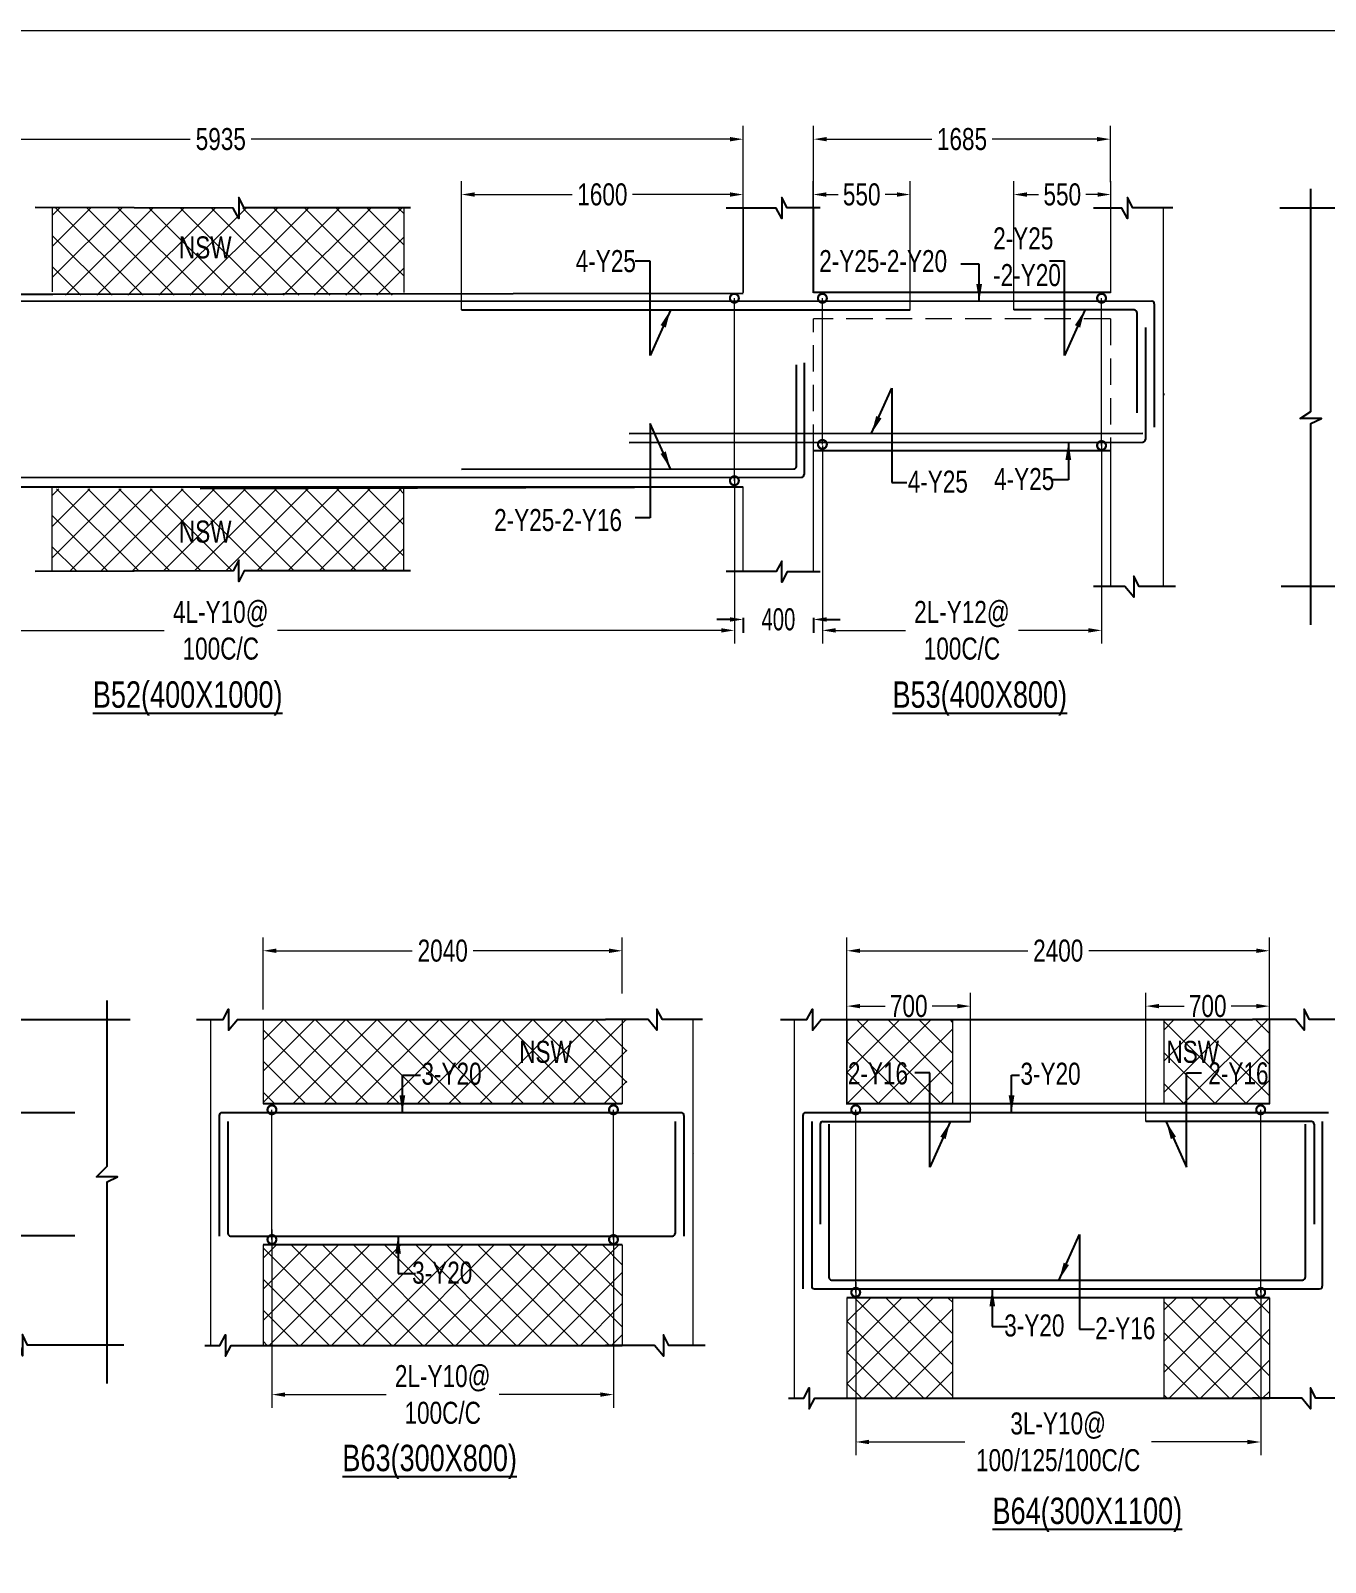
# Model space of a CAD drawing. Header units: millimetres. Extents: x -9667 to 132562, y -132456 to -91255.
# Drawn here: x 39435 to 46789, y -100099 to -91400 of the extents above; entities that cross this region are included whole.
import ezdxf

# ---------------------------------------------------------------- set-up
doc = ezdxf.new("R2010")
doc.units = ezdxf.units.MM
doc.header["$LTSCALE"] = 100
doc.header["$MEASUREMENT"] = 0
doc.linetypes.add('CONTINU', pattern=[0])
doc.linetypes.add('HIDDEN', pattern=[0.375, 0.25, -0.125])
doc.layers.get('Defpoints').update_dxf_attribs({"color": 1, "lineweight": 0})
for name, color, linetype in [('-S-BMNO', 1, 'Continuous'), ('-S-MISC', 8, 'Continuous'), ('-STR-BEAM', 7, 'CONTINU'), ('-STR-REINF', 3, 'Continuous')]:
    doc.layers.add(name, color=color, linetype=linetype)
for name, color, linetype, lineweight in [('-S-STIRRUPS DIM', 6, 'Continuous', 9), ('-S-STIRUP', 11, 'Continuous', 9), ('-S-TEXT', 6, 'Continuous', 0), ('-STR-COLUMN', 5, 'HIDDEN', 13), ('S-COL HATCH', 9, 'Continuous', 0), ('SLAB LINE', 254, 'HIDDEN', 20)]:
    doc.layers.add(name, color=color, linetype=linetype, lineweight=lineweight)
doc.styles.add('BEAM-LS', font='romans.shx', dxfattribs={"width": 0.8})
doc.styles.add('SOBHA', font='swisscl.ttf', dxfattribs={"width": 0.9})
doc.styles.add('sobha.sed', font='swisscl.ttf')
doc.dimstyles.new('S-50', dxfattribs={"dimscale": 50, "dimtxt": 2.5, "dimasz": 2, "dimexe": 0.5, "dimexo": 0.25, "dimgap": 0.25, "dimtad": 0, "dimdec": 0, "dimrnd": 0.0005, "dimzin": 0, "dimdsep": 46, "dimtxsty": 'sobha.sed', "dimblk": 'OBLIQUE', "dimcen": 0.09, "dimclrd": 8, "dimclre": 8, "dimclrt": 6, "dimadec": 0, "dimazin": 0, "dimtfac": 1, "dimtdec": 0, "dimtofl": 0, "dimtmove": 2, "dimatfit": 3, "dimfxl": 0.18, "dimtolj": 1, "dimtzin": 0, "dimlwd": -1, "dimlwe": -1, "dimarcsym": 0})
doc.dimstyles.new('S-DIM50', dxfattribs={"dimscale": 50, "dimtxt": 2.5, "dimasz": 1.5, "dimexe": 1.5, "dimexo": 1, "dimgap": 0.5, "dimtad": 0, "dimdec": 0, "dimzin": 0, "dimdsep": 46, "dimtxsty": 'SOBHA', "dimcen": 0.09, "dimclrd": 256, "dimclre": 256, "dimclrt": 6, "dimadec": 5, "dimazin": 0, "dimtfac": 1, "dimtdec": 0, "dimtofl": 0, "dimtmove": 0, "dimatfit": 3, "dimfxl": 0.18, "dimtolj": 1, "dimtzin": 0, "dimlwd": -1, "dimlwe": -1, "dimarcsym": 0})
doc.dimstyles.new('STIRUP', dxfattribs={"dimscale": 50, "dimtxt": 2.5, "dimasz": 2.2, "dimexe": 0, "dimexo": 0, "dimgap": 0.5, "dimtad": 0, "dimdec": 0, "dimzin": 0, "dimdsep": 46, "dimtxsty": 'BEAM-LS', "dimblk": 'DOTSMALL', "dimcen": 0.09, "dimclrd": 256, "dimclre": 256, "dimclrt": 256, "dimadec": 5, "dimazin": 0, "dimtfac": 1, "dimtdec": 0, "dimtofl": 0, "dimtmove": 0, "dimatfit": 3, "dimldrblk": 'DOTSMALL', "dimfxl": 0, "dimfxlon": 1, "dimtolj": 1, "dimtzin": 0, "dimlwd": -1, "dimlwe": -1, "dimarcsym": 0})
pattern_1 = [(45, (309438.62, 26288.02), (-88.38835, 88.38835), []), (135, (309438.62, 26288.02), (-88.38835, -88.38835), [])]

# ---------------------------------------------------------------- blocks, each defined once
blk = doc.blocks.new('_Oblique')
at = {"color": 0, "linetype": 'ByBlock', "lineweight": -2}
blk.add_line((-0.5, -0.5), (0.5, 0.5), dxfattribs=at)
blk = doc.blocks.new('*D163')
at = {"layer": '-S-STIRRUPS DIM', "color": 251, "transparency": 16777216}
for p, q in [((40805.8, -98208.3), (40805.8, -99221)), ((42745.9, -98253.5), (42745.9, -99221)), ((40880.8, -99146), (41455.3, -99146)), ((42670.9, -99146), (42096.5, -99146))]:
    blk.add_line(p, q, dxfattribs=at)
for points in [[(40880.8, -99133.5), (40880.8, -99158.5), (40805.8, -99146)], [(42670.9, -99133.5), (42670.9, -99158.5), (42745.9, -99146)]]:
    blk.add_solid(points, dxfattribs=at)
at = {"layer": 'Defpoints', "color": 0, "transparency": 16777216}
for p in [(40805.8, -98208.3, 178586.6), (42745.9, -98253.5, 0), (42745.9, -99146)]:
    blk.add_point(p, dxfattribs=at)
at = {"layer": '-S-STIRRUPS DIM', "color": 6, "transparency": 16777216, "insert": (41775.9, -99146), "char_height": 125, "attachment_point": 5, "style": 'sobha.sed'}
blk.add_mtext('\\A1;2L-Y10@\\P100C/C', dxfattribs=at)
blk = doc.blocks.new('_DotSmall')
at = {"color": 0, "linetype": 'ByBlock', "const_width": 0.5}
blk.add_lwpolyline([(-0.0625, 0, 1), (0.0625, 0, 1)], format="xyb", close=True, dxfattribs=at)
blk = doc.blocks.new('*D164')
at = {"layer": '-S-STIRUP', "ltscale": 100, "transparency": 16777216}
blk.add_line((40805.8, -98265.2), (40805.8, -97528.5), dxfattribs=at)
at = {"layer": 'Defpoints', "color": 0, "linetype": 'CONTINU', "ltscale": 100, "transparency": 16777216}
for p in [(40805.8, -97528.5), (40805.8, -97528.5), (40805.8, -98265.2)]:
    blk.add_point(p, dxfattribs=at)
at = {"layer": '-S-STIRUP', "linetype": 'CONTINU', "ltscale": 100, "transparency": 16777216, "xscale": 100, "yscale": 100, "zscale": 100}
for p, rotation in [((40805.8, -97528.5), 90), ((40805.8, -98265.2), 270)]:
    blk.add_blockref('_DotSmall', p, dxfattribs=dict(at, rotation=rotation))
blk = doc.blocks.new('*D165')
at = {"layer": '-S-STIRUP', "ltscale": 100, "transparency": 16777216}
blk.add_line((42745.9, -98265.2), (42745.9, -97528.5), dxfattribs=at)
at = {"layer": 'Defpoints', "color": 0, "linetype": 'CONTINU', "ltscale": 100, "transparency": 16777216}
for p in [(42745.9, -97528.5), (42745.9, -97528.5), (42745.9, -98265.2)]:
    blk.add_point(p, dxfattribs=at)
at = {"layer": '-S-STIRUP', "linetype": 'CONTINU', "ltscale": 100, "transparency": 16777216, "xscale": 100, "yscale": 100, "zscale": 100}
for p, rotation in [((42745.9, -97528.5), 90), ((42745.9, -98265.2), 270)]:
    blk.add_blockref('_DotSmall', p, dxfattribs=dict(at, rotation=rotation))
blk = doc.blocks.new('*D166')
at = {"layer": '-S-STIRRUPS DIM', "color": 251, "transparency": 16777216}
for p, q in [((40756, -96958.5), (40756, -96550.4)), ((42795.9, -96869), (42795.9, -96550.4)), ((40831, -96625.4), (41602.7, -96625.4)), ((42720.9, -96625.4), (41949.3, -96625.4))]:
    blk.add_line(p, q, dxfattribs=at)
for points in [[(40831, -96612.9), (40831, -96637.9), (40756, -96625.4)], [(42720.9, -96612.9), (42720.9, -96637.9), (42795.9, -96625.4)]]:
    blk.add_solid(points, dxfattribs=at)
at = {"layer": 'Defpoints', "color": 0, "transparency": 16777216}
for p in [(42795.9, -96625.4), (42795.9, -96869, 0), (40756, -96958.5, 0)]:
    blk.add_point(p, dxfattribs=at)
at = {"layer": '-S-STIRRUPS DIM', "color": 6, "transparency": 16777216, "insert": (41776, -96625.4), "char_height": 125, "attachment_point": 5, "style": 'sobha.sed'}
blk.add_mtext('\\A1;2040', dxfattribs=at)
blk = doc.blocks.new('*D171')
at = {"layer": '-S-STIRRUPS DIM', "color": 251, "transparency": 16777216}
for p, q in [((44121.8, -98508.3), (44121.8, -99490)), ((46422, -98553.5), (46422, -99490)), ((44196.8, -99415), (44742.2, -99415)), ((46347, -99415), (45801.6, -99415))]:
    blk.add_line(p, q, dxfattribs=at)
for points in [[(44196.8, -99402.5), (44196.8, -99427.5), (44121.8, -99415)], [(46347, -99402.5), (46347, -99427.5), (46422, -99415)]]:
    blk.add_solid(points, dxfattribs=at)
at = {"layer": 'Defpoints', "color": 0, "transparency": 16777216}
for p in [(44121.8, -98508.3, 178586.6), (46422, -98553.5, 0), (46422, -99415)]:
    blk.add_point(p, dxfattribs=at)
at = {"layer": '-S-STIRRUPS DIM', "color": 6, "transparency": 16777216, "insert": (45271.9, -99415), "char_height": 125, "attachment_point": 5, "style": 'sobha.sed'}
blk.add_mtext('\\A1;3L-Y10@\\P100/125/100C/C', dxfattribs=at)
blk = doc.blocks.new('*D172')
at = {"layer": '-S-STIRUP', "ltscale": 100, "transparency": 16777216}
blk.add_line((44121.8, -98565.2), (44121.8, -97528.5), dxfattribs=at)
at = {"layer": 'Defpoints', "color": 0, "linetype": 'CONTINU', "ltscale": 100, "transparency": 16777216}
for p in [(44121.8, -97528.5), (44121.8, -97528.5), (44121.8, -98565.2)]:
    blk.add_point(p, dxfattribs=at)
at = {"layer": '-S-STIRUP', "linetype": 'CONTINU', "ltscale": 100, "transparency": 16777216, "xscale": 100, "yscale": 100, "zscale": 100}
for p, rotation in [((44121.8, -97528.5), 90), ((44121.8, -98565.2), 270)]:
    blk.add_blockref('_DotSmall', p, dxfattribs=dict(at, rotation=rotation))
blk = doc.blocks.new('*D173')
at = {"layer": '-S-STIRUP', "ltscale": 100, "transparency": 16777216}
blk.add_line((46422, -98565.2), (46422, -97528.5), dxfattribs=at)
at = {"layer": 'Defpoints', "color": 0, "linetype": 'CONTINU', "ltscale": 100, "transparency": 16777216}
for p in [(46422, -97528.5), (46422, -97528.5), (46422, -98565.2)]:
    blk.add_point(p, dxfattribs=at)
at = {"layer": '-S-STIRUP', "linetype": 'CONTINU', "ltscale": 100, "transparency": 16777216, "xscale": 100, "yscale": 100, "zscale": 100}
for p, rotation in [((46422, -97528.5), 90), ((46422, -98565.2), 270)]:
    blk.add_blockref('_DotSmall', p, dxfattribs=dict(at, rotation=rotation))
blk = doc.blocks.new('*D174')
at = {"layer": '-S-STIRRUPS DIM', "color": 251, "transparency": 16777216}
for p, q in [((44072, -96958.5), (44072, -96550.4)), ((46472, -96869), (46472, -96550.4)), ((44147, -96625.4), (45098.7, -96625.4)), ((46397, -96625.4), (45445.3, -96625.4))]:
    blk.add_line(p, q, dxfattribs=at)
for points in [[(44147, -96612.9), (44147, -96637.9), (44072, -96625.4)], [(46397, -96612.9), (46397, -96637.9), (46472, -96625.4)]]:
    blk.add_solid(points, dxfattribs=at)
at = {"layer": 'Defpoints', "color": 0, "transparency": 16777216}
for p in [(46472, -96625.4), (46472, -96869, 0), (44072, -96958.5, 0)]:
    blk.add_point(p, dxfattribs=at)
at = {"layer": '-S-STIRRUPS DIM', "color": 6, "transparency": 16777216, "insert": (45272, -96625.4), "char_height": 125, "attachment_point": 5, "style": 'sobha.sed'}
blk.add_mtext('\\A1;2400', dxfattribs=at)
blk = doc.blocks.new('*D411')
at = {"layer": '-S-STIRRUPS DIM', "color": 251, "transparency": 16777216}
for p, q in [((43932.5, -93755.9), (43932.5, -94881)), ((45518.2, -93744.5), (45518.2, -94881)), ((44007.5, -94806), (44404.7, -94806)), ((45443.2, -94806), (45046, -94806))]:
    blk.add_line(p, q, dxfattribs=at)
for points in [[(44007.5, -94793.5), (44007.5, -94818.5), (43932.5, -94806)], [(45443.2, -94793.5), (45443.2, -94818.5), (45518.2, -94806)]]:
    blk.add_solid(points, dxfattribs=at)
at = {"layer": 'Defpoints', "color": 0, "transparency": 16777216}
for p in [(43932.5, -93755.9, 178586.6), (45518.2, -93744.5, 0), (45518.2, -94806)]:
    blk.add_point(p, dxfattribs=at)
at = {"layer": '-S-STIRRUPS DIM', "color": 6, "transparency": 16777216, "insert": (44725.3, -94806), "char_height": 125, "attachment_point": 5, "style": 'sobha.sed'}
blk.add_mtext('\\A1;2L-Y12@\\P100C/C', dxfattribs=at)
blk = doc.blocks.new('*D414')
at = {"layer": '-S-STIRRUPS DIM', "color": 251, "transparency": 16777216}
for p, q in [((43882.6, -92886.5), (43882.6, -91941.4)), ((45568.2, -92260), (45568.2, -91941.4)), ((43957.6, -92016.4), (44553.7, -92016.4)), ((45493.2, -92016.4), (44897.2, -92016.4))]:
    blk.add_line(p, q, dxfattribs=at)
for points in [[(43957.6, -92003.9), (43957.6, -92028.9), (43882.6, -92016.4)], [(45493.2, -92003.9), (45493.2, -92028.9), (45568.2, -92016.4)]]:
    blk.add_solid(points, dxfattribs=at)
at = {"layer": 'Defpoints', "color": 0, "transparency": 16777216}
for p in [(45568.2, -92016.4), (45568.2, -92260, 0), (43882.6, -92886.5, 0)]:
    blk.add_point(p, dxfattribs=at)
at = {"layer": '-S-STIRRUPS DIM', "color": 6, "transparency": 16777216, "insert": (44725.4, -92016.4), "char_height": 125, "attachment_point": 5, "style": 'sobha.sed'}
blk.add_mtext('\\A1;1685', dxfattribs=at)
blk = doc.blocks.new('*D407')
at = {"layer": '-S-STIRRUPS DIM', "color": 251, "transparency": 16777216}
for p, q in [((37598.1, -93937.8), (37598.1, -94881)), ((43432.6, -93944.5), (43432.6, -94881)), ((37673.1, -94806), (40193.9, -94806)), ((43357.6, -94806), (40836.9, -94806))]:
    blk.add_line(p, q, dxfattribs=at)
for points in [[(37673.1, -94793.5), (37673.1, -94818.5), (37598.1, -94806)], [(43357.6, -94793.5), (43357.6, -94818.5), (43432.6, -94806)]]:
    blk.add_solid(points, dxfattribs=at)
at = {"layer": 'Defpoints', "color": 0, "transparency": 16777216}
for p in [(37598.1, -93937.8, 178586.6), (43432.6, -93944.5, 0), (43432.6, -94806)]:
    blk.add_point(p, dxfattribs=at)
at = {"layer": '-S-STIRRUPS DIM', "color": 6, "transparency": 16777216, "insert": (40515.4, -94806), "char_height": 125, "attachment_point": 5, "style": 'sobha.sed'}
blk.add_mtext('\\A1;4L-Y10@\\P100C/C', dxfattribs=at)
blk = doc.blocks.new('*D409')
at = {"layer": '-S-STIRRUPS DIM', "color": 251, "transparency": 16777216}
for p, q in [((37548.3, -92647), (37548.3, -91941.4)), ((43482.6, -92260), (43482.6, -91941.4)), ((37623.3, -92016.4), (40342.2, -92016.4)), ((43407.6, -92016.4), (40688.7, -92016.4))]:
    blk.add_line(p, q, dxfattribs=at)
for points in [[(37623.3, -92003.9), (37623.3, -92028.9), (37548.3, -92016.4)], [(43407.6, -92003.9), (43407.6, -92028.9), (43482.6, -92016.4)]]:
    blk.add_solid(points, dxfattribs=at)
at = {"layer": 'Defpoints', "color": 0, "transparency": 16777216}
for p in [(43482.6, -92016.4), (43482.6, -92260, 0), (37548.3, -92647, 0)]:
    blk.add_point(p, dxfattribs=at)
at = {"layer": '-S-STIRRUPS DIM', "color": 6, "transparency": 16777216, "insert": (40515.4, -92016.4), "char_height": 125, "attachment_point": 5, "style": 'sobha.sed'}
blk.add_mtext('\\A1;5935', dxfattribs=at)
blk = doc.blocks.new('*D413')
at = {"layer": '-S-STIRUP', "ltscale": 100, "transparency": 16777216}
blk.add_line((45518.2, -93756.2), (45518.2, -92919.5), dxfattribs=at)
at = {"layer": 'Defpoints', "color": 0, "linetype": 'CONTINU', "ltscale": 100, "transparency": 16777216}
for p in [(45518.2, -92919.5), (45518.2, -92919.5), (45518.2, -93756.2)]:
    blk.add_point(p, dxfattribs=at)
at = {"layer": '-S-STIRUP', "linetype": 'CONTINU', "ltscale": 100, "transparency": 16777216, "xscale": 100, "yscale": 100, "zscale": 100}
for p, rotation in [((45518.2, -92919.5), 90), ((45518.2, -93756.2), 270)]:
    blk.add_blockref('_DotSmall', p, dxfattribs=dict(at, rotation=rotation))
blk = doc.blocks.new('*D403')
at = {"layer": '-S-STIRUP', "ltscale": 100, "transparency": 16777216}
blk.add_line((43432.6, -93956.2), (43432.6, -92919.5), dxfattribs=at)
at = {"layer": 'Defpoints', "color": 0, "linetype": 'CONTINU', "ltscale": 100, "transparency": 16777216}
for p in [(43432.6, -92919.5), (43432.6, -92919.5), (43432.6, -93956.2)]:
    blk.add_point(p, dxfattribs=at)
at = {"layer": '-S-STIRUP', "linetype": 'CONTINU', "ltscale": 100, "transparency": 16777216, "xscale": 100, "yscale": 100, "zscale": 100}
for p, rotation in [((43432.6, -92919.5), 90), ((43432.6, -93956.2), 270)]:
    blk.add_blockref('_DotSmall', p, dxfattribs=dict(at, rotation=rotation))
blk = doc.blocks.new('*D405')
at = {"layer": '-S-STIRUP', "ltscale": 100, "transparency": 16777216}
blk.add_line((43932.5, -93749.7), (43932.5, -92919.8), dxfattribs=at)
at = {"layer": 'Defpoints', "color": 0, "linetype": 'CONTINU', "ltscale": 100, "transparency": 16777216}
for p in [(43932.5, -92919.8), (43932.5, -92919.8), (43932.5, -93749.7)]:
    blk.add_point(p, dxfattribs=at)
at = {"layer": '-S-STIRUP', "linetype": 'CONTINU', "ltscale": 100, "transparency": 16777216, "xscale": 100, "yscale": 100, "zscale": 100}
for p, rotation in [((43932.5, -92919.8), 90), ((43932.5, -93749.7), 270)]:
    blk.add_blockref('_DotSmall', p, dxfattribs=dict(at, rotation=rotation))
blk = doc.blocks.new('*D397')
at = {"layer": '-S-STIRRUPS DIM', "color": 251, "transparency": 16777216}
for p, q in [((45019.2, -92986.4), (45019.2, -92255.8)), ((45571, -92888.6), (45571, -92255.8)), ((45094.2, -92330.8), (45160.9, -92330.8)), ((45496, -92330.8), (45429.4, -92330.8))]:
    blk.add_line(p, q, dxfattribs=at)
for points in [[(45094.2, -92318.3), (45094.2, -92343.3), (45019.2, -92330.8)], [(45496, -92318.3), (45496, -92343.3), (45571, -92330.8)]]:
    blk.add_solid(points, dxfattribs=at)
at = {"layer": 'Defpoints', "color": 0, "transparency": 16777216}
for p in [(45571, -92330.8), (45571, -92888.6, 0), (45019.2, -92986.4, 0)]:
    blk.add_point(p, dxfattribs=at)
at = {"layer": '-S-STIRRUPS DIM', "color": 6, "transparency": 16777216, "insert": (45295.1, -92330.8), "char_height": 125, "attachment_point": 5, "style": 'sobha.sed'}
blk.add_mtext('\\A1;550', dxfattribs=at)
blk = doc.blocks.new('*D398')
at = {"layer": '-S-STIRRUPS DIM', "color": 251, "transparency": 16777216}
for p, q in [((43879.8, -92888.6), (43879.8, -92255.8)), ((44431.6, -92986.4), (44431.6, -92255.8)), ((43954.8, -92330.8), (44021.5, -92330.8)), ((44356.6, -92330.8), (44290, -92330.8))]:
    blk.add_line(p, q, dxfattribs=at)
for points in [[(43954.8, -92318.3), (43954.8, -92343.3), (43879.8, -92330.8)], [(44356.6, -92318.3), (44356.6, -92343.3), (44431.6, -92330.8)]]:
    blk.add_solid(points, dxfattribs=at)
at = {"layer": 'Defpoints', "color": 0, "transparency": 16777216}
for p in [(43879.8, -92330.8), (43879.8, -92888.6, 0), (44431.6, -92986.4, 0)]:
    blk.add_point(p, dxfattribs=at)
at = {"layer": '-S-STIRRUPS DIM', "color": 6, "transparency": 16777216, "insert": (44155.7, -92330.8), "char_height": 125, "attachment_point": 5, "style": 'sobha.sed'}
blk.add_mtext('\\A1;550', dxfattribs=at)
blk = doc.blocks.new('*D399')
at = {"layer": '-S-STIRRUPS DIM', "color": 251, "transparency": 16777216}
for p, q in [((41882.9, -92986.4), (41882.9, -92255.8)), ((43482.6, -92888.6), (43482.6, -92255.8)), ((41957.9, -92330.8), (42510.8, -92330.8)), ((43407.6, -92330.8), (42854.7, -92330.8))]:
    blk.add_line(p, q, dxfattribs=at)
for points in [[(41957.9, -92318.3), (41957.9, -92343.3), (41882.9, -92330.8)], [(43407.6, -92318.3), (43407.6, -92343.3), (43482.6, -92330.8)]]:
    blk.add_solid(points, dxfattribs=at)
at = {"layer": 'Defpoints', "color": 0, "transparency": 16777216}
for p in [(43482.6, -92330.8), (43482.6, -92888.6, 0), (41882.9, -92986.4, 0)]:
    blk.add_point(p, dxfattribs=at)
at = {"layer": '-S-STIRRUPS DIM', "color": 6, "transparency": 16777216, "insert": (42682.7, -92330.8), "char_height": 125, "attachment_point": 5, "style": 'sobha.sed'}
blk.add_mtext('\\A1;1600', dxfattribs=at)
blk = doc.blocks.new('*D601')
at = {"layer": '-S-STIRRUPS DIM', "color": 251, "transparency": 16777216}
for p, q in [((44072, -97497.6), (44072, -96864.8)), ((44773.8, -97595.4), (44773.8, -96864.8)), ((44147, -96939.8), (44289.1, -96939.8)), ((44698.8, -96939.8), (44556.7, -96939.8))]:
    blk.add_line(p, q, dxfattribs=at)
for points in [[(44147, -96927.3), (44147, -96952.3), (44072, -96939.8)], [(44698.8, -96927.3), (44698.8, -96952.3), (44773.8, -96939.8)]]:
    blk.add_solid(points, dxfattribs=at)
at = {"layer": 'Defpoints', "color": 0, "transparency": 16777216}
for p in [(44072, -96939.8), (44072, -97497.6, 0), (44773.8, -97595.4, 0)]:
    blk.add_point(p, dxfattribs=at)
at = {"layer": '-S-STIRRUPS DIM', "color": 6, "transparency": 16777216, "insert": (44422.9, -96939.8), "char_height": 125, "attachment_point": 5, "style": 'sobha.sed'}
blk.add_mtext('\\A1;700', dxfattribs=at)
blk = doc.blocks.new('*D602')
at = {"layer": '-S-STIRRUPS DIM', "color": 251, "transparency": 16777216}
for p, q in [((45770.2, -97595.4), (45770.2, -96864.8)), ((46472, -97497.6), (46472, -96864.8)), ((45845.2, -96939.8), (45987.3, -96939.8)), ((46397, -96939.8), (46254.9, -96939.8))]:
    blk.add_line(p, q, dxfattribs=at)
for points in [[(45845.2, -96927.3), (45845.2, -96952.3), (45770.2, -96939.8)], [(46397, -96927.3), (46397, -96952.3), (46472, -96939.8)]]:
    blk.add_solid(points, dxfattribs=at)
at = {"layer": 'Defpoints', "color": 0, "transparency": 16777216}
for p in [(46472, -96939.8), (46472, -97497.6, 0), (45770.2, -97595.4, 0)]:
    blk.add_point(p, dxfattribs=at)
at = {"layer": '-S-STIRRUPS DIM', "color": 6, "transparency": 16777216, "insert": (46121.1, -96939.8), "char_height": 125, "attachment_point": 5, "style": 'sobha.sed'}
blk.add_mtext('\\A1;700', dxfattribs=at)
blk = doc.blocks.new('*D802')
at = {"transparency": 16777216}
for p, q in [((43407.6, -94744), (43332.6, -94744)), ((43482.6, -94735), (43482.6, -94819)), ((43882.6, -94735), (43882.6, -94819)), ((43957.6, -94744), (44032.6, -94744))]:
    blk.add_line(p, q, dxfattribs=at)
for points in [[(43407.6, -94731.5), (43407.6, -94756.5), (43482.6, -94744)], [(43957.6, -94731.5), (43957.6, -94756.5), (43882.6, -94744)]]:
    blk.add_solid(points, dxfattribs=at)
at = {"layer": 'Defpoints', "color": 0, "transparency": 16777216}
for p in [(43482.6, -94472.5, 0), (43882.6, -94472.5, 0), (43882.6, -94744)]:
    blk.add_point(p, dxfattribs=at)
at = {"color": 6, "transparency": 16777216, "insert": (43682.6, -94744), "char_height": 125, "attachment_point": 5, "style": 'SOBHA'}
blk.add_mtext('\\A1;400', dxfattribs=at)

msp = doc.modelspace()

# ---------------------------------------------------------------- hatches: boundary and pattern name
at = {"layer": 'S-COL HATCH'}
h = msp.add_hatch(dxfattribs=at)
h.set_pattern_fill('ANSI37', color=252, scale=1000)
h.set_pattern_definition(pattern_1)
h.paths.add_polyline_path([(39557.6, -92903), (41555.2, -92903), (41555.2, -92407.4), (39557.6, -92407.4)])
h = msp.add_hatch(dxfattribs=at)
h.set_pattern_fill('ANSI37', color=252, scale=1000)
h.set_pattern_definition(pattern_1)
h.paths.add_polyline_path([(39557.7, -94002.5), (41555.3, -94002.5), (41555.2, -94468.3), (39557.6, -94468.3)])
h = msp.add_hatch(dxfattribs=at)
h.set_pattern_fill('ANSI37', color=252, scale=1000)
h.set_pattern_definition([(45, (236211.52, 16121.07), (-88.38835, 88.38835), []), (135, (236211.52, 16121.07), (-88.38835, -88.38835), [])])
h.paths.add_polyline_path([(40756, -97495.5), (42821.6, -97495.5), (42821.6, -97016.4), (40756, -97016.4)])
h.paths.add_polyline_path([(40756, -98866.4), (42795.9, -98866.4), (42795.9, -98295.5), (40756, -98295.5)])
h = msp.add_hatch(dxfattribs=at)
h.set_pattern_fill('ANSI37', color=252, scale=1000)
h.set_pattern_definition([(45, (257442.57, 15821.05), (-88.38835, 88.38835), []), (135, (257442.57, 15821.05), (-88.38835, -88.38835), [])])
h.paths.add_polyline_path([(44072, -97495.5), (44672, -97495.5), (44672, -97016.4), (44072, -97016.4)])
h.paths.add_polyline_path([(44072, -99166.5), (44672, -99166.4), (44672, -98595.5), (44072, -98595.5)])
h = msp.add_hatch(dxfattribs=at)
h.set_pattern_fill('ANSI37', color=252, scale=1000)
h.set_pattern_definition([(45, (255642.57, 15821.07), (-88.38835, 88.38835), []), (135, (255642.57, 15821.07), (-88.38835, -88.38835), [])])
h.paths.add_polyline_path([(45872, -97495.5), (46472, -97495.5), (46472, -97016.4), (45872, -97016.4)])
h.paths.add_polyline_path([(45872, -99166.4), (46472, -99166.4), (46472, -98595.5), (45872, -98595.5)])

# ---------------------------------------------------------------- linework, layer by layer
at = {"layer": '-S-MISC', "linetype": 'ByBlock', "ltscale": 1000, "elevation": 0}
for points in [[(41592.6, -92407.2), (40648.9, -92407.2), (40618.1, -92347.5), (40618.1, -92467.7), (40586.2, -92407.4), (39461.8, -92403.8)], [(43920.1, -92407.2), (43733.3, -92407.2), (43702.4, -92347.5), (43702.4, -92467.7), (43670.5, -92407.4), (43386.8, -92407.4)], [(45923.8, -92407.2), (45695.9, -92407.2), (45665, -92347.5), (45665, -92467.7), (45633.1, -92407.4), (45472.4, -92407.4)], [(47741.5, -92407.4), (47199.4, -92407.4), (47170.9, -92347.8), (47170.9, -92467.9), (47155.7, -92407.4), (46531.1, -92407.4)], [(46707, -94775.4), (46707, -93630.8), (46766.7, -93602.3), (46646.5, -93602.3), (46707, -93562.2), (46707, -92299.3)], [(41592.6, -94468.6), (40648.9, -94468.6), (40618.1, -94528.3), (40618.1, -94408.1), (40586.2, -94468.3), (39461.8, -94471.9)], [(43920.1, -94472.8), (43733.3, -94472.8), (43702.4, -94532.4), (43702.4, -94412.3), (43670.5, -94472.5), (43386.8, -94472.5)], [(45938.8, -94557.2), (45732, -94557.2), (45701.1, -94497.5), (45701.1, -94617.7), (45651.2, -94557.2), (45472.4, -94557.4)], [(52227, -94557.4), (47111.5, -94557.4), (47083, -94497.8), (47083, -94617.9), (47067.9, -94557.4), (46538.9, -94557.4)], [(38813, -97015.2), (39173.3, -97015.2), (39204.2, -96955.5), (39204.2, -97075.7), (39254, -97015.2), (40001, -97015.2)], [(39869.8, -99083.2), (39869.8, -97938.5), (39929.5, -97910.1), (39809.3, -97910.1), (39869.8, -97848.9), (39869.8, -96907.1)], [(40378.1, -97016.4), (40528.7, -97016.4), (40559.5, -96956.8), (40559.5, -97076.9), (40609.4, -97016.4), (42700.1, -97016.4)], [(43251.8, -97016.4), (43023.9, -97016.4), (42993, -96956.8), (42993, -97076.9), (42943.2, -97016.4), (42700.1, -97016.4)], [(43694.1, -97016.4), (43844.7, -97016.4), (43875.5, -96956.8), (43875.5, -97076.9), (43925.4, -97016.4), (46376.1, -97016.4)], [(46927.8, -97016.4), (46700, -97016.4), (46669.1, -96956.8), (46669.1, -97076.9), (46619.2, -97016.4), (46376.1, -97016.4)], [(39965.4, -98865.2), (39417.6, -98865.2), (39389.1, -98805.5), (39389.1, -98925.7), (39374, -98865.2), (38791, -98865.2)], [(40424.8, -98866.4), (40510.5, -98866.4), (40541.4, -98806.8), (40541.4, -98926.9), (40574.2, -98866.4), (42795.9, -98866.4)], [(43266.8, -98866.4), (43060, -98866.4), (43029.1, -98806.8), (43029.1, -98926.9), (42979.3, -98866.4), (42700.1, -98866.4)], [(43740.8, -99166.4), (43826.5, -99166.4), (43857.4, -99106.8), (43857.4, -99226.9), (43890.2, -99166.4), (46472, -99166.4)], [(46942.8, -99166.4), (46736, -99166.4), (46705.1, -99106.8), (46705.1, -99226.9), (46655.3, -99166.4), (46376.1, -99166.4)]]:
    msp.add_lwpolyline(points, dxfattribs=at)
at = {"layer": '-STR-BEAM'}
for p, q in [((39561.3, -92899.4, 0), (37552, -92893.4, 0)), ((43482.6, -92893.4, 0), (39561.3, -92899.4, 0)), ((45568.2, -92886.5, 0), (43882.6, -92886.5, 0)), ((45568.2, -93786.5, 0), (43882.6, -93786.5, 0)), ((43482.6, -93993.4, 0), (37548.3, -93993.4, 0)), ((43482.6, -93993.4, 0), (40398.3, -94003, 0)), ((42795.9, -97495.5, 0), (40756, -97495.5, 0)), ((46472, -97495.5, 0), (44072, -97495.5, 0)), ((42795.9, -98295.5, 0), (40756, -98295.5, 0)), ((46472, -98595.5, 0), (44072, -98595.5, 0))]:
    msp.add_line(p, q, dxfattribs=at)
at = {"layer": '-STR-COLUMN', "linetype": 'Continuous', "ltscale": 10}
for p, q in [((39557.6, -92403.8, 0), (39557.6, -92882.9, 0)), ((41555.2, -92407.4, 0), (41555.2, -92886.5, 0)), ((43482.6, -92407.4, 0), (43482.6, -92886.5, 0)), ((43882.6, -92407.4, 0), (43882.6, -92886.5, 0)), ((45568.2, -92407.4, 0), (45568.2, -92886.5, 0)), ((45867.9, -92407.2, 0), (45867.9, -94557.2, 0)), ((43882.6, -94472.5, 0), (43882.6, -93786.5, 0)), ((45568.2, -93786.5, 0), (45568.2, -94557.4, 0)), ((39557.6, -94471.9, 0), (39557.6, -93992.8, 0)), ((41555.2, -94468.3, 0), (41555.2, -93989.2, 0)), ((43482.6, -94472.5, 0), (43482.6, -93993.4, 0)), ((40456, -97016.4, 0), (40456, -98866.4, 0)), ((40756, -97016.4, 0), (40756, -97495.5, 0)), ((42795.9, -97016.4, 0), (42795.9, -97495.5, 0)), ((43196, -97016.4, 0), (43196, -98866.4, 0)), ((43772, -97016.4, 0), (43772, -99166.4, 0)), ((44072, -97016.4, 0), (44072, -97495.5, 0)), ((44672, -97016.4, 0), (44672, -97495.5, 0)), ((45872, -97016.4, 0), (45872, -97495.5, 0)), ((46472, -97016.4, 0), (46472, -97495.5, 0)), ((40756, -98295.5, 0), (40756, -98866.4, 0)), ((42795.9, -98295.5, 0), (42795.9, -98866.4, 0)), ((44072, -98595.5, 0), (44072, -99166.4, 0)), ((44672, -98595.5, 0), (44672, -99166.4, 0)), ((45872, -98595.5, 0), (45872, -99166.4, 0)), ((46472, -98595.5, 0), (46472, -99166.4, 0))]:
    msp.add_line(p, q, dxfattribs=at)
at = {"layer": '-STR-REINF', "ltscale": 10}
for p, q in [((45802.9, -92936.3, 0), (33343.3, -92938.6, 0)), ((41882.9, -92986, 0), (44431.6, -92986.4, 0)), ((45704.2, -92986.3, 0), (45019.2, -92986.4, 0)), ((45817.9, -92951.3, 0), (45817.9, -93652, 0)), ((45719.2, -93001.3, 0), (45719.2, -93569.6, 0)), ((45767.9, -93086.3, 0), (45767.9, -93721.3, 0)), ((43784.9, -93874.4, 0), (43784.9, -93297.9, 0)), ((43828.9, -93286.3, 0), (43828.9, -93921.3, 0)), ((45875.1, -93466.3, 0), (45874.6, -93466.3, 0)), ((42835, -93688.6, 0), (45752.9, -93686.3, 0)), ((42835.1, -93738.6, 0), (45752.9, -93736.3, 0)), ((33357.1, -93938.6, 0), (43813.9, -93936.3, 0)), ((41882.9, -93889.8, 0), (43769.9, -93889.4, 0)), ((36590, -97545.5, 0), (39686.8, -97544.3, 0)), ((40506, -97560.5, 0), (40506, -98246.2, 0)), ((43131, -97545.5, 0), (40521, -97545.5, 0)), ((40556, -97595.5, 0), (40556, -98230.5, 0)), ((43096, -97595.5, 0), (43096, -98230.5, 0)), ((43146, -97560.5, 0), (43146, -98246.2, 0)), ((43822, -97560.5, 0), (43822, -98546.2, 0)), ((46807, -97545.5, 0), (43837, -97545.5, 0)), ((43872, -97595.5, 0), (43872, -98530.5, 0)), ((43934.3, -97595.3, 0), (44773.8, -97595.4, 0)), ((46710.6, -97595.3, 0), (45770.2, -97595.4, 0)), ((46772, -97595.5, 0), (46772, -98530.5, 0)), ((43919.9, -97610.3, 0), (43919.9, -98178.6, 0)), ((43969.9, -97610.3, 0), (43969.9, -98480.5, 0)), ((46675.1, -97610.3, 0), (46675.1, -98480.5, 0)), ((46725.1, -97610.3, 0), (46725.1, -98178.6, 0)), ((43203.2, -97775.5, 0), (43202.7, -97775.5, 0)), ((39686.8, -98244.3, 0), (36590, -98245.5, 0)), ((40571, -98245.5, 0), (43081, -98245.5, 0)), ((43887, -98545.5, 0), (46757, -98545.5, 0)), ((43984.9, -98495.5, 0), (46660.1, -98495.5, 0))]:
    msp.add_line(p, q, dxfattribs=at)
for centre, start, end in [((45704.2, -93001.3, 0), 0, 90.01143), ((45802.9, -92951.3, 0), 0, 90), ((45752.9, -93721.3, 0), 270, 0), ((43769.9, -93874.4, 0), 270.01199, 0), ((43813.9, -93921.3, 0), 270, 0), ((40521, -97560.5, 0), 90, 180), ((43131, -97560.5, 0), 0, 90), ((43837, -97560.5, 0), 90, 180), ((43934.9, -97610.3, 0), 89.98857, 180), ((46710.1, -97610.3, 0), 0, 90.01143), ((40571, -98230.5, 0), 180, 270), ((43081, -98230.5, 0), 270, 0), ((43887, -98530.5, 0), 180, 270), ((46660.1, -98480.5, 0), 270.00016, 0), ((46757, -98530.5, 0), 270, 0)]:
    msp.add_arc(centre, 15, start, end, dxfattribs=at)
at = {"layer": '-STR-REINF', "ltscale": 10, "extrusion": (-8.37197e-09, 0, 1)}
msp.add_arc((43984.9, -98480.5, 0), 15, 180, 270.00016, dxfattribs=at)
at = {"layer": 'Defpoints'}
msp.add_lwpolyline([(32824.5, -91400), (67535.3, -91400), (67535.3, -118401.9), (32824.5, -118401.9)], close=True, dxfattribs=at)
at = {"layer": 'SLAB LINE', "color": 8, "linetype": 'HIDDEN', "ltscale": 6}
for p, q in [((45568.2, -93036.5, 0), (43882.6, -93036.5, 0)), ((43882.6, -93786.5, 0), (43882.6, -93036.5, 0)), ((45568.2, -93036.5, 0), (45568.2, -93786.5, 0))]:
    msp.add_line(p, q, dxfattribs=at)

# ---------------------------------------------------------------- texts
at = {"layer": '-S-BMNO', "color": 4, "linetype": 'Continuous', "style": 'sobha.sed'}
for s, p in [('%%UB52(400X1000)', (39788.8, -95245.2, 0)), ('%%UB53(400X800)', (44330.8, -95245.2, 0)), ('%%UB63(300X800)', (41206, -99580.8)), ('%%UB64(300X1100)', (44899, -99880.8))]:
    msp.add_text(s, height=150, dxfattribs=at).set_placement(p)
at = {"layer": '-S-TEXT', "color": 6, "style": 'sobha.sed'}
for p in [(40277.7, -92693.3, 0), (40277.7, -94307.2, 0), (42210.5, -97261.9, 0), (45886.6, -97261.9, 0)]:
    msp.add_text('NSW', height=125, dxfattribs=at).set_placement(p)
at = {"layer": '-S-TEXT', "color": 6, "char_height": 125, "style": 'sobha.sed'}
for s, insert, attachment_point in [('\\A1;2-Y25\\P-2-Y20', (44902.5, -92517.3, 0), 1), ('\\A1;4-Y25', (42873.2, -92646.3, 0), 3), ('\\A1;2-Y25-2-Y20', (43914.5, -92646.3, 0), 1), ('\\A1;4-Y25', (44759, -93898.7, 0), 3), ('\\A1;4-Y25', (45249.6, -93883.9), 3), ('\\A1;2-Y25-2-Y16', (42067.9, -94116.9, 0), 1), ('\\A1;3-Y20', (41655.1, -97261.2), 1), ('\\A1;2-Y16', (44077.4, -97259.3, 0), 1), ('\\A1;3-Y20', (45057.5, -97261.2), 1), ('\\A1;2-Y16', (46466.6, -97259.3, 0), 3), ('\\A1;3-Y20', (41602.3, -98390.8), 1), ('\\A1;3-Y20', (44965.6, -98690.8), 1), ('\\A1;2-Y16', (45824, -98706.7, 0), 3)]:
    msp.add_mtext(s, dxfattribs=dict(at, insert=insert, attachment_point=attachment_point))

# ---------------------------------------------------------------- dimensions: what is measured, and where the dimension line sits
at = {"layer": '-S-STIRRUPS DIM'}
for base, p1, p2, picture, middle in [((43482.6, -92016.4), (37548.3, -92647, 0), (43482.6, -92260, 0), '*D409', (40515.4, -92016.4)), ((45568.2, -92016.4), (43882.6, -92886.5, 0), (45568.2, -92260, 0), '*D414', (44725.4, -92016.4)), ((43482.6, -92330.8, 0), (41882.9, -92986.4, 0), (43482.6, -92888.6, 0), '*D399', (42682.7, -92330.8, 0)), ((45571, -92330.8, 0), (45019.2, -92986.4, 0), (45571, -92888.6, 0), '*D397', (45295.1, -92330.8, 0)), ((42795.9, -96625.4), (40756, -96958.5, 0), (42795.9, -96869, 0), '*D166', (41776, -96625.4)), ((46472, -96625.4), (44072, -96958.5, 0), (46472, -96869, 0), '*D174', (45272, -96625.4))]:
    dim = msp.add_linear_dim(base=base, p1=p1, p2=p2, dimstyle='S-DIM50', override={"dimscale": 1, "dimtxt": 125, "dimasz": 75, "dimexe": 75, "dimexo": 0, "dimgap": 25, "dimrnd": 5, "dimtxsty": 'sobha.sed', "dimsah": 1, "dimcen": 4.5, "dimclrd": 251, "dimclre": 251, "dimfxl": 75}, dxfattribs=at)
    dim.commit()
    dim.dimension.update_dxf_attribs({"geometry": picture, "text_midpoint": middle})
for base, p1, p2, angle, picture, middle in [((43879.8, -92330.8, 0), (44431.6, -92986.4, 0), (43879.8, -92888.6, 0), 180, '*D398', (44155.7, -92330.8, 0)), ((44072, -96939.8, 0), (44773.8, -97595.4, 0), (44072, -97497.6, 0), 180, '*D601', (44422.9, -96939.8, 0)), ((46472, -96939.8, 0), (45770.2, -97595.4, 0), (46472, -97497.6, 0), 0, '*D602', (46121.1, -96939.8, 0))]:
    dim = msp.add_linear_dim(base=base, p1=p1, p2=p2, angle=angle, dimstyle='S-DIM50', override={"dimscale": 1, "dimtxt": 125, "dimasz": 75, "dimexe": 75, "dimexo": 0, "dimgap": 25, "dimrnd": 5, "dimtxsty": 'sobha.sed', "dimsah": 1, "dimcen": 4.5, "dimclrd": 251, "dimclre": 251, "dimfxl": 75}, dxfattribs=at)
    dim.commit()
    dim.dimension.update_dxf_attribs({"geometry": picture, "text_midpoint": middle})
for base, p1, p2, text, picture, middle in [((45518.2, -94806), (43932.5, -93755.9, 178586.6), (45518.2, -93744.5, 0), '2L-Y12@\\P100C/C', '*D411', (44725.3, -94806)), ((43432.6, -94806), (37598.1, -93937.8, 178586.6), (43432.6, -93944.5, 0), '4L-Y10@\\P100C/C', '*D407', (40515.4, -94806)), ((42745.9, -99146), (40805.8, -98208.3, 178586.6), (42745.9, -98253.5, 0), '2L-Y10@\\P100C/C', '*D163', (41775.9, -99146)), ((46422, -99415), (44121.8, -98508.3, 178586.6), (46422, -98553.5, 0), '3L-Y10@\\P100/125/100C/C', '*D171', (45271.9, -99415))]:
    dim = msp.add_linear_dim(base=base, p1=p1, p2=p2, text=text, dimstyle='S-DIM50', override={"dimscale": 1, "dimtxt": 125, "dimasz": 75, "dimexe": 75, "dimexo": 0, "dimgap": 25, "dimtxsty": 'sobha.sed', "dimsah": 1, "dimcen": 4.5, "dimclrd": 251, "dimclre": 251, "dimfxl": 75}, dxfattribs=at)
    dim.commit()
    dim.dimension.update_dxf_attribs({"geometry": picture, "text_midpoint": middle})
at = {"layer": '-S-STIRUP', "linetype": 'CONTINU', "ltscale": 100}
for base, p1, p2, picture, middle in [((43432.6, -92919.5, 0), (43432.6, -93956.2, 0), (43432.6, -92919.5, 0), '*D403', (43432.6, -93437.9, 0)), ((43932.5, -92919.8, 178586.6), (43932.5, -93749.7, 178586.6), (43932.5, -92919.8, 178586.6), '*D405', (43932.5, -93334.8, 178586.6)), ((45518.2, -92919.5, 0), (45518.2, -93756.2, 0), (45518.2, -92919.5, 0), '*D413', (45518.2, -93337.9, 0)), ((40805.8, -97528.5, 178586.6), (40805.8, -98265.2, 178586.6), (40805.8, -97528.5, 178586.6), '*D164', (40805.8, -97896.9, 178586.6)), ((42745.9, -97528.5, 0), (42745.9, -98265.2, 0), (42745.9, -97528.5, 0), '*D165', (42745.9, -97896.9, 0)), ((44121.8, -97528.5, 178586.6), (44121.8, -98565.2, 178586.6), (44121.8, -97528.5, 178586.6), '*D172', (44121.8, -98046.9, 178586.6)), ((46422, -97528.5, 0), (46422, -98565.2, 0), (46422, -97528.5, 0), '*D173', (46422, -98046.9, 0))]:
    dim = msp.add_linear_dim(base=base, p1=p1, p2=p2, angle=90, text=' ', dimstyle='STIRUP', override={"dimasz": 2}, dxfattribs=at)
    dim.commit()
    dim.dimension.update_dxf_attribs({"geometry": picture, "text_midpoint": middle})
at = {"color": 1}
dim = msp.add_linear_dim(base=(43882.6, -94744), p1=(43482.6, -94472.5, 0), p2=(43882.6, -94472.5, 0), dimstyle='S-DIM50', override={"dimfxlon": 1, "dimarcsym": 2}, dxfattribs=at)
dim.commit()
dim.dimension.update_dxf_attribs({"geometry": '*D802', "text_midpoint": (43682.6, -94744)})

# ---------------------------------------------------------------- leaders
at = {"layer": '-S-MISC'}
for points in [[(43069.2, -92988, 0), (42953.7, -93245, 0), (42953.7, -92709.1, 0), (42868.3, -92709.1, 0)], [(44823.1, -92938.6), (44823.1, -92725.8), (44719.7, -92725.8)], [(45422.7, -92988, 0), (45307.2, -93245, 0), (45307.2, -92709.1, 0), (45221.8, -92709.1, 0)], [(44212.1, -93686.6, 0), (44327.5, -93429.6, 0), (44327.5, -93965.5, 0), (44412.9, -93965.5, 0)], [(43069.2, -93887.8, 0), (42953.7, -93630.8, 0), (42953.7, -94166.7, 0), (42868.3, -94166.7, 0)], [(44658.5, -97597, 0), (44543, -97854, 0), (44543, -97318.1, 0), (44457.6, -97318.1, 0)], [(45885.5, -97597, 0), (46000.9, -97854, 0), (46000.9, -97318.1, 0), (46086.3, -97318.1, 0)], [(45277.1, -98494.6, 0), (45392.5, -98237.6, 0), (45392.5, -98773.5, 0), (45477.9, -98773.5, 0)]]:
    msp.add_leader(points, dimstyle='S-50', dxfattribs=at)
at = {"layer": '-S-MISC', "annotation_type": 0, "has_hookline": 1, "hookline_direction": 1, "text_width": 354.9, "horizontal_direction": (-1, 0, 0)}
msp.add_leader([(45329.6, -93738.6), (45329.6, -93951.4), (45230.6, -93951.4)], dimstyle='S-50', dxfattribs=at)
at = {"layer": '-S-MISC', "annotation_type": 0, "has_hookline": 1, "hookline_direction": 1}
for points in [[(41546.7, -97545.5), (41546.7, -97332.8), (41650.1, -97332.8)], [(41522.2, -98245.5), (41522.2, -98458.3), (41621.3, -98458.3)]]:
    msp.add_leader(points, dimstyle='S-50', dxfattribs=at)
at = {"layer": '-S-MISC', "annotation_type": 0, "has_hookline": 1, "hookline_direction": 1, "text_width": 353.8}
for points in [[(45007, -97545.5), (45007, -97332.8), (45052.5, -97332.8)], [(44897.6, -98545.5), (44897.6, -98758.3), (44984.6, -98758.3)]]:
    msp.add_leader(points, dimstyle='S-50', dxfattribs=at)

doc.saveas('drawing.dxf')
